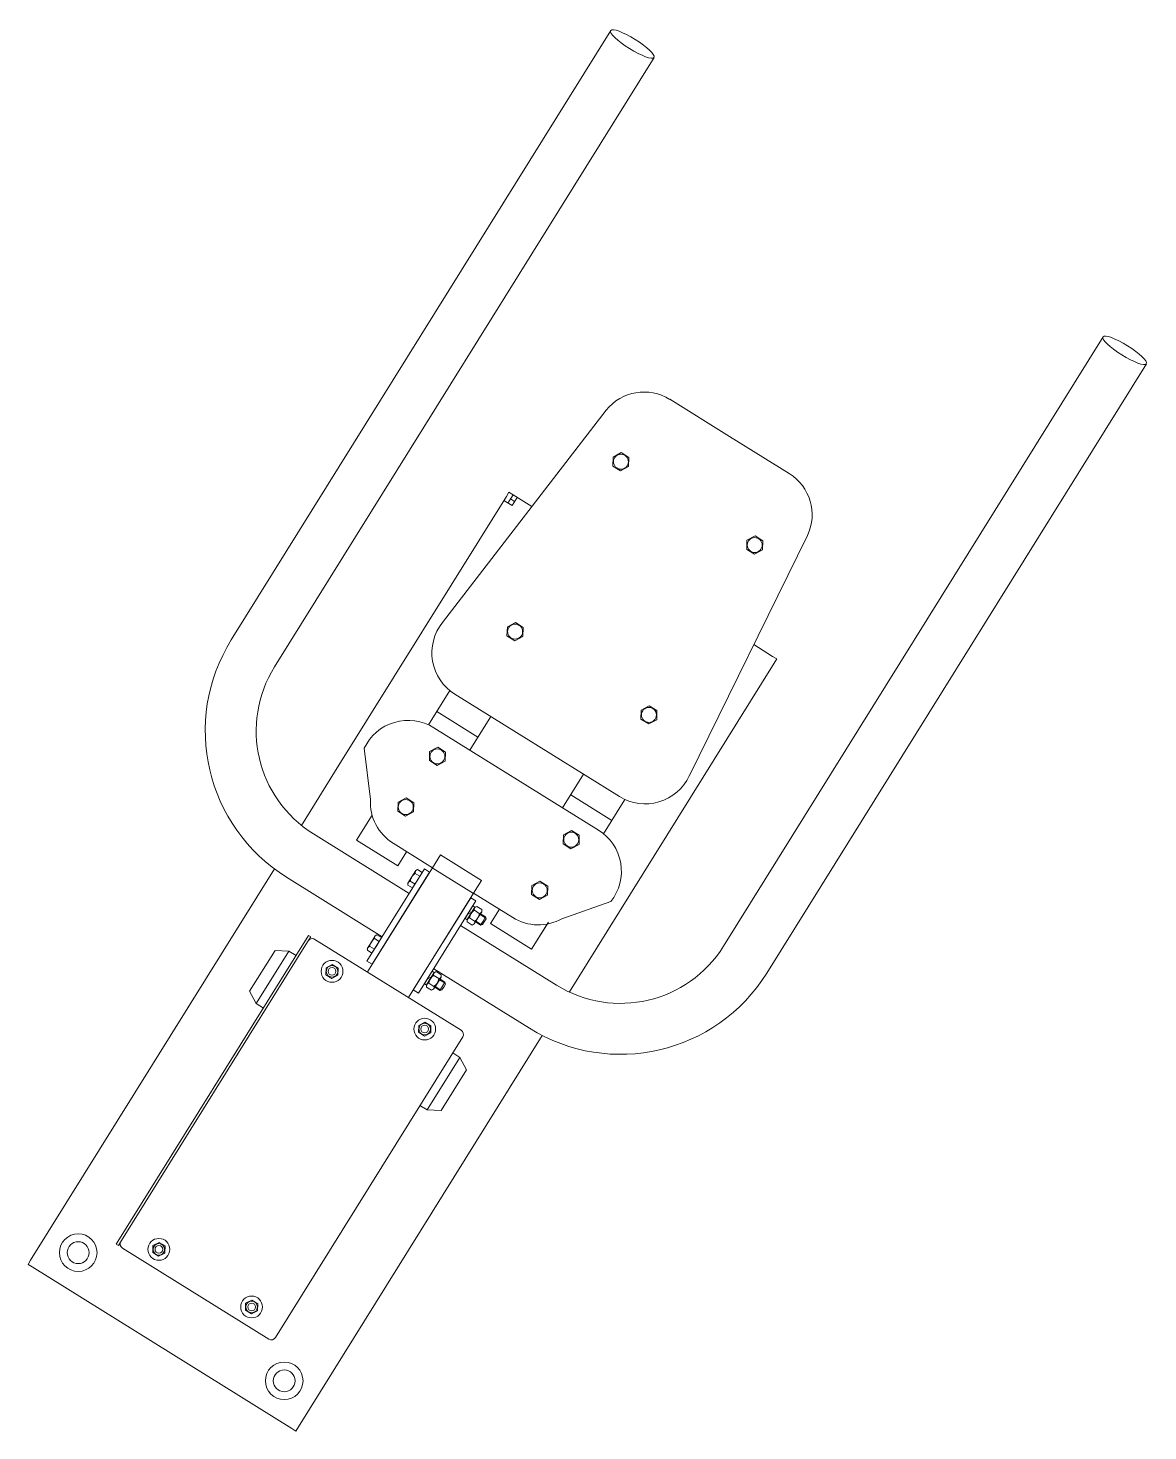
# Model space of a CAD drawing. Header units: millimetres. Extents: x -4129 to 4409, y -4072 to 4021.
# Drawn here: x -1825 to -902, y -3920 to -2763 of the extents above; entities that cross this region are included whole.
import ezdxf

# ---------------------------------------------------------------- set-up
doc = ezdxf.new("R2010")
doc.units = ezdxf.units.MM
for name, pattern in [('K5LT_BASIC', [0]), ('K5LT_THIN', [0]), ('K5LT_THIN_INCLUDED_TO_HATCHING', [0])]:
    doc.linetypes.add(name, pattern=pattern)
doc.layers.add('DIKOM_ОБЪЕКТ', color=7, linetype='Continuous')

msp = doc.modelspace()

# ---------------------------------------------------------------- linework, layer by layer
at = {"layer": 'DIKOM_ОБЪЕКТ', "color": 7, "linetype": 'K5LT_BASIC', "lineweight": 15}
for p, q in [((-1344.7, -2764.6), (-1657.5, -3267.1)), ((-1309, -2786.8), (-1621.8, -3289.3)), ((-938.9, -3017.2), (-1251.7, -3519.7)), ((-903.2, -3039.4), (-1216, -3541.9)), ((-1246.8, -3099.4), (-1296.1, -3068.7)), ((-1348.4, -3077.7), (-1483.3, -3252.9)), ((-1246.8, -3099.4), (-1197.6, -3130)), ((-1343, -3123.8), (-1342.7, -3116.3)), ((-1336.6, -3127.7), (-1343, -3123.8)), ((-1342.7, -3116.3), (-1336.1, -3112.7)), ((-1336.1, -3112.7), (-1329.7, -3116.7)), ((-1329.7, -3116.7), (-1330, -3124.2)), ((-1330, -3124.2), (-1336.6, -3127.7)), ((-1430.7, -3148.8), (-1428.6, -3145.4)), ((-1428.6, -3145.4), (-1425.2, -3147.5)), ((-1430.7, -3148.8), (-1568.7, -3370.5)), ((-1432.8, -3152.2), (-1426, -3156.4)), ((-1429.4, -3154.3), (-1425.2, -3147.5)), ((-1427.3, -3150.9), (-1423.9, -3153.1)), ((-1426, -3156.4), (-1421.8, -3149.7)), ((-1409.7, -3157.2), (-1425.2, -3147.5)), ((-1182.5, -3181), (-1280.1, -3379.4)), ((-1232.4, -3185), (-1225.7, -3181.4)), ((-1225.7, -3181.4), (-1219.4, -3185.4)), ((-1232.6, -3192.5), (-1232.4, -3185)), ((-1226.2, -3196.4), (-1232.6, -3192.5)), ((-1219.6, -3192.9), (-1226.2, -3196.4)), ((-1219.4, -3185.4), (-1219.6, -3192.9)), ((-1430.2, -3263.8), (-1429.9, -3256.3)), ((-1429.9, -3256.3), (-1423.3, -3252.8)), ((-1423.3, -3252.8), (-1416.9, -3256.8)), ((-1416.9, -3256.8), (-1417.2, -3264.3)), ((-1423.8, -3267.8), (-1430.2, -3263.8)), ((-1417.2, -3264.3), (-1423.8, -3267.8)), ((-1211.3, -3280.7), (-1226.8, -3271)), ((-1211.3, -3280.7), (-1207.9, -3282.8)), ((-1207.9, -3282.8), (-1211.3, -3280.7)), ((-1210, -3286.2), (-1207.9, -3282.8)), ((-1210, -3286.2), (-1207.9, -3282.8)), ((-1348, -3507.9), (-1210, -3286.2)), ((-1494.9, -3337.2), (-1477.3, -3308.9)), ((-1422.3, -3343.5), (-1473.2, -3311.8)), ((-1488.1, -3326.1), (-1454.1, -3347.3)), ((-1460.8, -3358), (-1443.6, -3330.3)), ((-1319.8, -3332.5), (-1319.5, -3325)), ((-1319.5, -3325), (-1312.9, -3321.5)), ((-1312.9, -3321.5), (-1306.6, -3325.5)), ((-1306.6, -3325.5), (-1306.8, -3333)), ((-1439.6, -3371.2), (-1490.5, -3339.6)), ((-1422.3, -3343.5), (-1337.5, -3396.3)), ((-1313.4, -3336.5), (-1319.8, -3332.5)), ((-1306.8, -3333), (-1313.4, -3336.5)), ((-1542.8, -3398.9), (-1547.9, -3356.5)), ((-1494.2, -3366.7), (-1494, -3359.2)), ((-1487.8, -3370.7), (-1494.2, -3366.7)), ((-1494, -3359.2), (-1487.3, -3355.7)), ((-1487.3, -3355.7), (-1481, -3359.6)), ((-1481, -3359.6), (-1481.2, -3367.2)), ((-1568.7, -3370.5), (-1599.6, -3420.1)), ((-1481.2, -3367.2), (-1487.8, -3370.7)), ((-1439.6, -3371.2), (-1354.7, -3424.1)), ((-1384.4, -3405.6), (-1367.1, -3377.9)), ((-1520.2, -3408.5), (-1520, -3401)), ((-1520, -3401), (-1513.4, -3397.5)), ((-1513.4, -3397.5), (-1507, -3401.5)), ((-1507, -3401.5), (-1507.2, -3409)), ((-1343.8, -3416), (-1377.7, -3394.8)), ((-1350.6, -3427), (-1333, -3398.7)), ((-1554.2, -3432.3), (-1541.4, -3411.7)), ((-1513.9, -3412.5), (-1520.2, -3408.5)), ((-1507.2, -3409), (-1513.9, -3412.5)), ((-1377, -3424.4), (-1383.6, -3427.9)), ((-1370.6, -3428.3), (-1377, -3424.4)), ((-1589.8, -3427.1), (-1510.8, -3476.2)), ((-1554.2, -3432.3), (-1520.2, -3453.5)), ((-1491.7, -3455), (-1524, -3434.9)), ((-1383.6, -3427.9), (-1383.8, -3435.4)), ((-1383.8, -3435.4), (-1377.5, -3439.4)), ((-1377.5, -3439.4), (-1370.8, -3435.8)), ((-1370.8, -3435.8), (-1370.6, -3428.3)), ((-1520.2, -3453.5), (-1512.9, -3441.8)), ((-1491.7, -3455), (-1485.1, -3444.4)), ((-1451.2, -3465.6), (-1485.1, -3444.4)), ((-1621.9, -3456), (-1822.8, -3778.8)), ((-1545.6, -3532.1), (-1498.2, -3456)), ((-1545.3, -3541), (-1491.7, -3455)), ((-1541.3, -3534.7), (-1494, -3458.7)), ((-1508.5, -3462.5), (-1505.3, -3457.3)), ((-1505.3, -3457.3), (-1503.9, -3456.6)), ((-1500.1, -3459), (-1504, -3465.3)), ((-1503.9, -3456.6), (-1500.1, -3459)), ((-1494, -3458.7), (-1498.2, -3456)), ((-1491.8, -3455.2), (-1457.9, -3476.3)), ((-1533, -3511.9), (-1612, -3462.7)), ((-1511.8, -3467.8), (-1511.9, -3469.3)), ((-1511.9, -3469.3), (-1508, -3471.7)), ((-1508.5, -3462.5), (-1511.8, -3467.8)), ((-1509.9, -3466.1), (-1506, -3468.5)), ((-1508, -3471.7), (-1504, -3465.3)), ((-1505.9, -3459.7), (-1502.1, -3462.1)), ((-1457.7, -3476.1), (-1451.2, -3465.6)), ((-1409.6, -3469.7), (-1409.9, -3477.2)), ((-1403, -3466.2), (-1409.6, -3469.7)), ((-1396.6, -3470.2), (-1403, -3466.2)), ((-1396.9, -3477.7), (-1396.6, -3470.2)), ((-1457.7, -3476.1), (-1511.3, -3562.2)), ((-1507.4, -3555.8), (-1460, -3479.8)), ((-1503.1, -3558.5), (-1455.8, -3482.4)), ((-1460, -3479.8), (-1455.8, -3482.4)), ((-1457.7, -3476.1), (-1425.5, -3496.2)), ((-1409.9, -3477.2), (-1403.5, -3481.2)), ((-1403.5, -3481.2), (-1396.9, -3477.7)), ((-1461.6, -3491.8), (-1464.8, -3496.9)), ((-1463.1, -3498), (-1459.9, -3492.8)), ((-1459.9, -3492.8), (-1463, -3497.8)), ((-1460.1, -3493.1), (-1462.2, -3492.7)), ((-1461.6, -3491.8), (-1458.4, -3486.6)), ((-1461.4, -3491.4), (-1459.3, -3491.9)), ((-1456.7, -3487.6), (-1459.9, -3492.8)), ((-1459.9, -3492.8), (-1456.8, -3487.8)), ((-1458.4, -3486.6), (-1456.7, -3487.6)), ((-1457.1, -3490.1), (-1453, -3492.7)), ((-1456.8, -3487.8), (-1455.1, -3486.9)), ((-1455.1, -3486.9), (-1451, -3489.5)), ((-1451, -3491.4), (-1454.1, -3496.4)), ((-1452, -3493), (-1447.8, -3495.6)), ((-1451, -3489.5), (-1451, -3491.4)), ((-1443.8, -3501), (-1436.5, -3489.3)), ((-1384.9, -3497.2), (-1344.6, -3483)), ((-1389.4, -3551.8), (-1468.4, -3502.6)), ((-1464.8, -3496.9), (-1463.1, -3498)), ((-1463, -3497.8), (-1463.1, -3499.7)), ((-1463.1, -3499.7), (-1458.9, -3502.3)), ((-1461.1, -3496.5), (-1456.9, -3499.1)), ((-1458.9, -3502.3), (-1457.2, -3501.4)), ((-1457.2, -3501.4), (-1454.1, -3496.4)), ((-1456.2, -3499.8), (-1452, -3502.4)), ((-1452, -3502.4), (-1449.9, -3499)), ((-1452, -3502.4), (-1450.3, -3502)), ((-1450.3, -3502), (-1448.9, -3499.7)), ((-1447.8, -3495.6), (-1449.9, -3499)), ((-1447.4, -3497.3), (-1448.9, -3499.7)), ((-1447.8, -3495.6), (-1447.4, -3497.3)), ((-1409.9, -3522.2), (-1443.8, -3501)), ((-1409.9, -3522.2), (-1397, -3501.6)), ((-1752.2, -3765.6), (-1593.7, -3510.9)), ((-1747.8, -3762.4), (-1594.6, -3516.2)), ((-1592, -3512), (-1594.6, -3516.2)), ((-1592, -3512), (-1593.7, -3510.9)), ((-1593.7, -3510.9), (-1592, -3512)), ((-1468, -3589.1), (-1588.6, -3514.1)), ((-1542, -3516.3), (-1545.3, -3521.5)), ((-1542, -3516.3), (-1538.8, -3511.1)), ((-1539.4, -3513.5), (-1535.5, -3515.9)), ((-1538.8, -3511.1), (-1537.4, -3510.3)), ((-1533.5, -3512.7), (-1537.5, -3519.1)), ((-1537.4, -3510.3), (-1533.5, -3512.7)), ((-1378.8, -3557.5), (-1348, -3507.9)), ((-1621.4, -3523.4), (-1642.3, -3556.9)), ((-1636.9, -3567.1), (-1609.9, -3523.8)), ((-1609.9, -3523.8), (-1621.4, -3523.4)), ((-1604, -3527.5), (-1609.9, -3523.8)), ((-1545.3, -3521.5), (-1545.3, -3523.1)), ((-1545.3, -3523.1), (-1541.5, -3525.5)), ((-1543.3, -3519.9), (-1539.5, -3522.3)), ((-1541.5, -3525.5), (-1537.5, -3519.1)), ((-1579.5, -3543.3), (-1579.3, -3537.5)), ((-1579.3, -3537.5), (-1574.2, -3534.8)), ((-1574.2, -3534.8), (-1569.3, -3537.8)), ((-1569.3, -3537.8), (-1569.5, -3543.6)), ((-1541.3, -3534.7), (-1545.6, -3532.1)), ((-1495.1, -3545.5), (-1491.8, -3540.3)), ((-1491.8, -3540.3), (-1490.1, -3541.4)), ((-1490.6, -3538.3), (-1411.6, -3587.4)), ((-1574.6, -3546.3), (-1579.5, -3543.3)), ((-1569.5, -3543.6), (-1574.6, -3546.3)), ((-1495.1, -3545.5), (-1498.3, -3550.7)), ((-1498.3, -3550.7), (-1496.6, -3551.8)), ((-1496.6, -3551.8), (-1493.4, -3546.6)), ((-1493.4, -3546.6), (-1496.5, -3551.5)), ((-1496.5, -3551.5), (-1496.5, -3553.5)), ((-1493.6, -3546.9), (-1495.7, -3546.5)), ((-1494.9, -3545.2), (-1492.8, -3545.6)), ((-1494.5, -3550.3), (-1490.4, -3552.9)), ((-1490.1, -3541.4), (-1493.4, -3546.6)), ((-1493.4, -3546.6), (-1490.3, -3541.6)), ((-1490.7, -3555.1), (-1487.6, -3550.2)), ((-1490.6, -3543.9), (-1486.4, -3546.5)), ((-1490.3, -3541.6), (-1488.6, -3540.7)), ((-1488.6, -3540.7), (-1484.4, -3543.3)), ((-1484.5, -3545.2), (-1487.6, -3550.2)), ((-1485.5, -3546.8), (-1481.3, -3549.4)), ((-1484.4, -3543.3), (-1484.5, -3545.2)), ((-1481.3, -3549.4), (-1483.4, -3552.8)), ((-1480.9, -3551.1), (-1482.3, -3553.5)), ((-1481.3, -3549.4), (-1480.9, -3551.1)), ((-1636.9, -3567.1), (-1642.3, -3556.9)), ((-1507.4, -3555.8), (-1503.1, -3558.5)), ((-1496.5, -3553.5), (-1492.4, -3556)), ((-1492.4, -3556), (-1490.7, -3555.1)), ((-1489.7, -3553.6), (-1485.5, -3556.2)), ((-1485.5, -3556.2), (-1483.4, -3552.8)), ((-1485.5, -3556.2), (-1483.8, -3555.8)), ((-1483.8, -3555.8), (-1482.3, -3553.5)), ((-1630.9, -3570.8), (-1636.9, -3567.1)), ((-1503.1, -3590.8), (-1502.9, -3585.1)), ((-1502.9, -3585.1), (-1497.8, -3582.3)), ((-1497.8, -3582.3), (-1492.9, -3585.4)), ((-1492.9, -3585.4), (-1493.1, -3591.2)), ((-1621, -3842.5), (-1466.7, -3594.6)), ((-1602.1, -3916.2), (-1401.2, -3593.3)), ((-1498.2, -3593.9), (-1503.1, -3590.8)), ((-1493.1, -3591.2), (-1498.2, -3593.9)), ((-1474.9, -3607.8), (-1469, -3611.5)), ((-1495.9, -3654.8), (-1469, -3611.5)), ((-1469, -3611.5), (-1463.5, -3621.7)), ((-1463.5, -3621.7), (-1484.4, -3655.2)), ((-1501.9, -3651.1), (-1495.9, -3654.8)), ((-1495.9, -3654.8), (-1484.4, -3655.2)), ((-1752.2, -3765.6), (-1750.5, -3766.7)), ((-1752.2, -3765.6), (-1750.5, -3766.7)), ((-1750.5, -3766.7), (-1747.8, -3762.4)), ((-1747.1, -3768.8), (-1626.5, -3843.8)), ((-1722.2, -3772.5), (-1722, -3766.7)), ((-1722, -3766.7), (-1716.9, -3764)), ((-1716.9, -3764), (-1712, -3767)), ((-1712, -3767), (-1712.2, -3772.8)), ((-1824.9, -3782.2), (-1822.8, -3778.8)), ((-1822.8, -3778.8), (-1824.9, -3782.2)), ((-1821.5, -3784.3), (-1824.9, -3782.2)), ((-1824.9, -3782.2), (-1821.5, -3784.3)), ((-1717.3, -3775.5), (-1722.2, -3772.5)), ((-1712.2, -3772.8), (-1717.3, -3775.5)), ((-1821.5, -3784.3), (-1607.6, -3917.4)), ((-1645.8, -3820), (-1645.6, -3814.3)), ((-1645.6, -3814.3), (-1640.5, -3811.6)), ((-1640.5, -3811.6), (-1635.6, -3814.6)), ((-1635.6, -3814.6), (-1635.8, -3820.4)), ((-1640.9, -3823.1), (-1645.8, -3820)), ((-1635.8, -3820.4), (-1640.9, -3823.1)), ((-1607.6, -3917.4), (-1604.2, -3919.6)), ((-1607.6, -3917.4), (-1604.2, -3919.6)), ((-1604.2, -3919.6), (-1607.6, -3917.4)), ((-1602.1, -3916.2), (-1604.2, -3919.6)), ((-1602.1, -3916.2), (-1604.2, -3919.6)), ((-1602.1, -3916.2), (-1604.2, -3919.6))]:
    msp.add_line(p, q, dxfattribs=at)
at = {"layer": 'DIKOM_ОБЪЕКТ', "color": 7, "linetype": 'K5LT_THIN_INCLUDED_TO_HATCHING', "lineweight": 15}
for p, q in [((-1460.8, -3358), (-1443.6, -3330.3)), ((-1384.4, -3405.6), (-1367.1, -3377.9)), ((-1520.2, -3453.5), (-1512.9, -3441.8)), ((-1443.8, -3501), (-1436.5, -3489.3)), ((-1409.9, -3522.2), (-1396, -3499.9))]:
    msp.add_line(p, q, dxfattribs=at)
at = {"layer": 'DIKOM_ОБЪЕКТ', "color": 7, "linetype": 'K5LT_THIN', "lineweight": 15}
for p, q in [((-1452.4, -3493.6), (-1447.6, -3496.6)), ((-1455.9, -3499.2), (-1451.1, -3502.2)), ((-1485.8, -3547.4), (-1481.1, -3550.3)), ((-1489.4, -3553), (-1484.6, -3556))]:
    msp.add_line(p, q, dxfattribs=at)
at = {"layer": 'DIKOM_ОБЪЕКТ', "color": 7, "linetype": 'K5LT_BASIC', "lineweight": 15}
for centre, radius in [((-1336.3, -3120.2), 6.18), ((-1226, -3188.9), 6.18), ((-1423.5, -3260.3), 6.18), ((-1313.2, -3329), 6.18), ((-1487.6, -3363.2), 6.18), ((-1513.6, -3405), 6.18), ((-1377.2, -3431.9), 6.18), ((-1403.2, -3473.7), 6.18), ((-1574.4, -3540.5), 9), ((-1574.4, -3540.5), 4.75), ((-1574.4, -3540.5), 3.2), ((-1498, -3588.1), 9), ((-1498, -3588.1), 4.75), ((-1498, -3588.1), 3.2), ((-1783.6, -3772.5), 15.5), ((-1783.6, -3772.5), 9), ((-1717.1, -3769.8), 9), ((-1717.1, -3769.8), 4.75), ((-1717.1, -3769.8), 3.2), ((-1640.7, -3817.3), 9), ((-1640.7, -3817.3), 4.75), ((-1640.7, -3817.3), 3.2), ((-1613.8, -3878.2), 15.5), ((-1613.8, -3878.2), 9)]:
    msp.add_circle(centre, radius, dxfattribs=at)
for centre, radius, start, end in [((-1317.2, -3102.7), 40, 58.1003, 141.3332), ((-1218.7, -3164), 40, 334.8674, 58.1003), ((-1452.1, -3277.9), 40, 141.3332, 238.1003), ((-1536.9, -3342.2), 142, 148.1003, 238.1003), ((-1536.9, -3342.2), 100, 148.1003, 238.1003), ((-1511.6, -3373.5), 40, 58.1003, 154.8674), ((-1316.3, -3362.4), 40, 238.1003, 334.8674), ((-1502.8, -3400.9), 40, 177.1492, 238.1003), ((-1375.9, -3458), 40, 321.3332, 58.1003), ((-1503.3, -3459.2), 2.64, 119.037, 191.3464), ((-1509.2, -3468.7), 2.64, 104.8542, 177.1636), ((-1500.4, -3467.6), 9.55, 148.1003, 171.2376), ((-1500.4, -3467.6), 9.55, 124.963, 148.1003), ((-1453.2, -3497), 7.84, 148.1003, 176.6792), ((-1453.2, -3497), 7.84, 119.5214, 148.1003), ((-1455.2, -3489.3), 2.04, 110.7069, 204.0528), ((-1460.8, -3492.3), 7.84, 328.1003, 356.6792), ((-1453, -3490.7), 2.04, 272.1478, 5.4936), ((-1461, -3498.5), 2.04, 92.1478, 185.4936), ((-1458.8, -3499.9), 2.04, 290.7069, 24.0528), ((-1460.8, -3492.3), 7.84, 299.5214, 328.1003), ((-1404.3, -3462.2), 40, 238.1003, 299.0514), ((-1590.7, -3517.5), 4, 58.1003, 148.1003), ((-1533.9, -3521.3), 9.55, 148.1003, 171.2376), ((-1533.9, -3521.3), 9.55, 124.963, 148.1003), ((-1536.8, -3513), 2.64, 119.037, 191.3464), ((-1542.7, -3522.4), 2.64, 104.8542, 177.1636), ((-1336.6, -3466.9), 100, 238.1003, 328.1003), ((-1494.5, -3552.3), 2.04, 92.1478, 185.4936), ((-1486.7, -3550.7), 7.84, 148.1003, 176.6792), ((-1486.7, -3550.7), 7.84, 119.5214, 148.1003), ((-1488.7, -3543.1), 2.04, 110.7069, 204.0528), ((-1494.3, -3546), 7.84, 299.5214, 328.1003), ((-1494.3, -3546), 7.84, 328.1003, 356.6792), ((-1486.5, -3544.4), 2.04, 272.1478, 5.4936), ((-1336.6, -3466.9), 142, 238.1003, 328.1003), ((-1492.2, -3553.7), 2.04, 290.7069, 24.0528), ((-1470.1, -3592.5), 4, 328.1003, 58.1003), ((-1745, -3765.4), 4, 148.1003, 238.1003), ((-1624.4, -3840.4), 4, 238.1003, 328.1003)]:
    msp.add_arc(centre, radius, start, end, dxfattribs=at)
for centre in [(-1326.9, -2775.7), (-921.1, -3028.3)]:
    msp.add_ellipse(centre, major_axis=(-17.8, 11.1), ratio=0.211059, dxfattribs=at)

doc.saveas('drawing.dxf')
